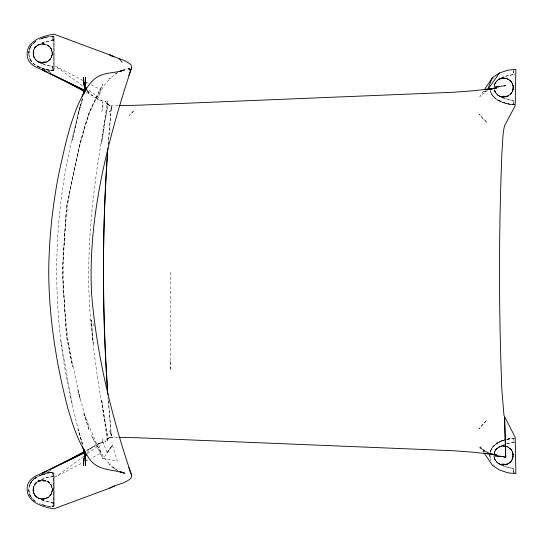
<?xml version="1.0" encoding="UTF-8"?>
<svg xmlns="http://www.w3.org/2000/svg" width="543" height="543" viewBox="0 0 543 543"><rect width="100%" height="100%" fill="white"/><g stroke="black" fill="none" stroke-linecap="round" stroke-linejoin="round"><path stroke-width="0.41" stroke-dasharray="2.71 2.04" d="M37.474 66.327C42.021 67.705 49.766 72.911 53.94 69.484L53.927 37.1L52.637 36.082L46.264 37.094M53.981 476.645L53.927 505.9L52.637 506.918L46.264 505.906M170.353 272.165L170.346 370.374L170.346 360.111M33.306 488.727C32.309 504.78 57.436 500.001 51.273 485.727C44.255 471.765 25.528 487.465 36.333 496.553L35.546 495.793A9.998 9.998 0 0 1 33.306 488.727C33.842 484.777 36.748 481.315 40.691 480.453L38.797 481.064L47.214 481.349L49.861 483.467A9.998 9.998 0 0 1 52.101 490.539L51.069 494.008M52.196 488.096C54.368 502.927 30.048 502.248 33.354 487.363L33.211 491.164M52.053 491.897C55.569 479.109 34.1 475.539 33.15 488.625L34.976 483.908L34.616 484.444L37.65 481.444L37.195 481.763M29.695 58.298L31.562 61.61C29.302 58.583 28.48 54.687 29.003 50.967C28.053 56.234 30.415 61.726 34.806 64.726L33.13 63.348M489.854 455.319L490.729 460.41C487.01 451.179 494.768 442.083 503.646 440.217C497.578 442.185 491.048 446.217 490.044 453.079M34.521 48.32C39.313 39.598 54.327 44.865 52.196 54.904C52.807 51.144 51.015 47.166 47.757 45.184M495.494 82.543C500.286 73.821 515.307 79.088 513.176 89.127C513.78 85.366 511.988 81.389 508.73 79.407A9.618 9.618 0 0 0 494.184 86.059M495.318 450.351C500.11 441.629 515.124 446.896 512.992 456.935C513.597 453.174 511.811 449.197 508.553 447.215M489.935 457.016L489.976 455.441M51.884 55.386C54.911 41.2 32.017 40.311 33.306 54.273C34.033 66.87 54.599 63.986 51.985 51.775L52.101 52.461A9.998 9.998 0 0 1 49.854 59.533L47.214 61.651L39.015 62.011L36.544 60.524L34.338 57.748L33.306 54.273A9.998 9.998 0 0 1 35.553 47.207L38.329 45.001L41.797 43.976L44.716 44.187L41.492 44.017L46.393 44.723L48.863 46.216M494.551 89.758C496.614 101.269 515.511 97.516 512.959 85.998C511.832 76.068 496.051 75.776 494.497 85.577A9.998 9.998 0 0 1 496.526 81.43L499.302 79.224L502.77 78.199L505.696 78.416L502.472 78.24L507.366 78.945L509.843 80.439M494.218 456.996C495.101 464.116 504.834 467.401 509.87 462.324C512.714 459.846 513.508 455.591 512.314 452.109C513.278 450.099 502.302 443.38 509.66 448.246M513.474 472.573L513.61 468.466L508.126 467.53L499.764 464.265L501.345 464.76A9.618 9.618 0 0 0 513.06 457.851A9.618 9.618 0 0 0 506.151 446.136M52.495 68.561L52.433 70.59L45.66 69.436L52.61 70.583L53.852 69.735M513.542 102.742L513.474 104.772L514.173 104.656L514.655 104.324L513.651 104.772L509.986 104.304L503.531 102.708L497.313 99.885C500.076 100.448 516.739 110.175 513.617 100.536L508.126 99.6L499.77 96.342L501.352 96.83A9.618 9.618 0 0 0 513.257 86.066A9.618 9.618 0 0 0 498.678 79.353L505.261 76.23L513.617 74.5L513.481 70.414M513.481 472.376L513.535 470.672M52.515 67.97L52.569 66.355L47.085 65.418L38.729 62.153L40.304 62.649M513.563 102.152L513.617 100.536C506.544 99.505 497.531 97.767 494.49 90.396M513.556 470.082L513.61 468.466C506.219 467.421 495.82 465.317 494.157 456.683M30.32 496.03C26.655 489.243 29.899 480.358 36.714 477.039C29.064 480.677 26.288 491.476 31.664 498.094L31.311 497.632L34.82 501.06L33.252 499.736M33.048 489.759C33.408 480.263 44.906 477.616 52.569 476.645C51.673 474.752 52.719 470.387 53.981 473.863L53.94 505.777L52.637 506.918L49.216 506.497M108.227 144.866L111.254 107.684L107.962 146.284M29.003 50.967L28.894 54.904M53.601 40.318L53.336 39.632L53.078 40.318L53.601 40.318L53.336 39.632M102.634 108.247L103.007 104.215L102.6 101.663C103.57 105.62 102.342 109.638 101.392 113.48M33.211 51.836C32.587 55.59 34.399 59.574 37.65 61.556M53.187 70.441L53.981 69.137L53.981 37.487L53.153 36.205M53.927 505.9L53.981 505.513M512.857 89.609L512.959 85.998L513.074 86.69A9.998 9.998 0 0 1 510.834 93.756L508.194 95.88L499.988 96.24L497.517 94.747L495.311 91.971L494.693 89.887M512.68 457.416L512.782 453.805L512.897 454.498A9.998 9.998 0 0 1 510.651 461.564L508.01 463.688L499.811 464.048L497.34 462.555L495.128 459.778L494.306 457.002M53.94 69.484L53.94 37.223M494.286 86.154L494.544 84.559L494.266 85.937M505.655 446.509L502.594 446.007C498.678 446.543 495.094 449.421 494.32 453.385A9.998 9.998 0 0 1 496.343 449.237C498.589 446.685 502.173 445.45 505.513 446.224L502.289 446.047L503.945 446M52.264 54.28C51.857 59.676 46.46 63.823 41.173 62.866M513.244 88.509C512.83 93.905 507.433 98.045 502.146 97.088M493.94 454.491C494.395 449.353 499.282 445.301 504.413 445.837A9.618 9.618 0 0 0 494.001 453.867M505.031 445.905A9.618 9.618 0 0 1 513.074 456.317C512.64 461.706 507.257 465.853 501.963 464.896M490.024 453.188C490.472 450.011 492.277 447.215 494.585 445.056M81.81 99.688L78.24 113.385L72.423 139.904L71.825 139.897C51.66 226.18 51.673 316.956 71.859 403.232L72.877 402.994L71.825 403.103L60.544 338.846M52.257 490.634L50.431 495.359L50.791 494.816L47.757 497.816L48.212 497.497M82.848 98.032L78.24 113.385L82.597 98.792M33.564 51.123L34.134 49.467M51.273 57.273L51.843 55.61M494.544 85.353L495.114 83.69M512.246 91.496L512.816 89.833M494.361 453.161L494.931 451.498M512.069 459.303L512.64 457.647M514.377 73.821L514.119 74.5L514.642 74.5M514.37 441.751L514.119 442.43L514.642 442.43M30.32 46.969L28.82 53.207L29.743 48.225L31.664 44.906L30.646 46.44M490.573 450.907L492.705 447.018M30.917 46.087L29.539 48.795L31.888 44.621L34.82 41.94L33.252 43.264M31.562 481.39L29.546 485.625C31.019 479.544 37.243 476.313 42.693 474.419C45.279 474.82 53.777 469.152 52.515 475.03M483.521 91.014L479.802 96.613L486.284 91.176M50.886 58.42C37.053 74.9 22.826 43.521 44.234 43.874M511.866 92.643C507.854 99.831 495.908 97.788 494.334 89.86A9.618 9.618 0 0 0 509.334 95.371A9.618 9.618 0 0 0 508.716 79.4M511.682 460.45C507.237 468.494 493.75 464.754 493.886 455.726A9.618 9.618 0 0 0 503.198 465.012A9.618 9.618 0 0 0 513.074 456.317M107.066 452.747L112.435 445.131L117.302 461.136L103.068 458.638L112.435 445.131L107.066 452.747L103.245 442.565L102.159 442.369L97.068 444.106L102.281 442.355L103 438.792L102.281 442.355L95.025 445.701L86.866 450.418L95.025 445.701M87.07 452.604L91.652 447.839L98.14 444.099L102.165 442.382L103.19 442.538L103.801 443.312M50.648 494.68L48.863 496.784L44.716 498.813L46.61 498.196L41.797 499.024L38.329 497.999L35.546 495.793M492.705 79.088L493.77 77.893M31.311 45.368L35.818 41.302M33.13 479.652L34.25 478.736M514.173 104.656L513.651 104.772L514.689 104.27M514.683 472.2L513.651 472.702M33.333 43.236L36.381 40.895L35.343 41.594M514.235 104.629L514.655 104.324M83.961 456.195L55.4 476.964L82.977 462.514M87.362 453.724L98.921 445.321L100.869 453.14L91.176 458.217M33.693 479.15L36.266 477.304M53.146 506.795L53.513 506.558M34.806 478.274L36.714 477.039M37.63 45.164L44.221 42.049L52.569 40.318L52.515 38.641M117.546 72.626L109.313 78.986L110.324 78.043L103.876 85.706L91.441 107.371L89.072 112.788L83.676 129.94L77.798 152.936L66.511 206.578L62.33 271.5L66.511 336.422L72.538 366.64C61.787 312.096 60.707 255.814 68.269 200.781C75.525 160.843 82.699 119.786 103.007 84.07L89.072 112.788L80.174 143.983L66.511 206.578L62.33 271.5L66.511 336.422L80.174 399.017L77.798 390.064L89.072 430.212L83.676 413.06L103.007 458.93L91.441 435.629L103.876 457.294L110.324 464.957L109.313 464.014L117.546 470.374M49.562 470.964L47.343 472.193L51.001 470.177M86.493 450.52L90.925 448.063M37.474 476.673L44.865 473.795M86.704 460.566L88.197 459.778M117.566 72.484L115.435 73.543L117.559 72.606M503.368 444.805L497.449 448.165A9.143 9.143 0 0 0 494.103 454.695M53.608 70.135L52.61 70.583L53.126 70.475M503.646 440.217L499.112 442.097L500.436 441.445L493.763 445.823L497.85 442.755L503.755 440.19M39.917 475.478L42.49 474.48M39.239 39.422L45.558 37.291M40.684 38.845L42.612 38.105M486.223 90.919L483.175 92.045L486.168 90.986M41.39 38.526L43.27 37.915M503.687 440.23L502.431 440.638L503.918 440.19M40.304 480.351L38.729 480.847L47.085 477.582L52.569 476.645L52.535 475.546M42.137 38.302L48.537 36.639M53.648 36.585L52.637 36.082L43.895 37.711L45.843 37.182M43.895 37.711L47.621 36.802M52.637 506.918L53.153 506.795M507.176 439.28L513.474 438.201L514.554 438.561M506.531 443.76L513.61 442.43L513.474 438.201L513.529 439.932M507.216 439.307L513.678 438.194L514.689 438.696L514.194 438.316M53.94 473.516L53.94 505.777L53.648 472.919C51.945 471.487 38.994 473.91 53.126 472.525M506.884 439.294L510.25 438.615M507.305 439.206L511.092 438.486M39.463 480.609L43.026 480.019L41.791 480.066L44.967 480.284L43.705 480.08L48.429 481.899L47.893 481.546L50.886 484.58L50.574 484.125M45.945 498.65L42.381 499.241L43.616 499.193L40.44 498.976L41.696 499.187L36.978 497.361L37.515 497.721L34.521 494.68L34.833 495.141M113.019 437.122L109.89 437.373L110.297 437.122L106.883 439.307L104.914 441.859L107.242 439.083L106.883 439.307L109.428 437.393L118.048 437.346M48.795 472.912L52.433 472.41M118.048 105.654C113.317 106.53 107.358 106.17 105.118 101.161L107.242 103.917L110.297 105.878L106.36 103.048L107.704 104.548L110.568 105.885L109.394 105.573L107.439 103.509L107.433 101.1L101.561 143.433L107.548 106.218C92.948 184.192 82.169 264.197 93.287 343.386L91.394 320.37C93.362 359.588 100.991 398.162 107.548 436.782L101.561 399.567L107.439 441.893L107.439 439.491L109.428 437.393L106.91 439.803L109.394 437.427L111.308 437.142M53.526 66.348L53.9 66.348M53.526 476.652L53.9 476.652M505.214 78.097C499.2 77.011 493.377 82.536 494.123 88.597M48.537 506.361L43.895 505.289L45.191 505.642M39.917 67.522C43.766 68.045 54.958 75.063 52.569 66.355C44.906 65.384 33.408 62.737 33.048 53.241M52.732 36.089L53.146 36.205M45.558 505.709L39.239 503.578M45.035 505.587L40.684 504.155M503.531 102.708L513.474 104.772C504.501 103.686 492.508 100.557 490.18 90.437M42.49 68.52L44.865 69.205M41.39 504.474L43.27 505.085M505.94 78.457L507.583 79.027M499.777 96.159L501.433 96.729M44.967 44.234L46.61 44.804M38.797 61.936L40.46 62.506M44.838 69.212L37.331 66.266M506.307 446.455L507.4 446.835M499.594 463.966L501.257 464.536M488.415 452.814L483.175 450.955L486.223 452.081M500.32 101.46L500.856 101.67L497.313 99.885M117.566 470.516L111.213 466.586L115.394 469.084M39.103 67.128L33.693 63.85L31.229 61.169M82.977 80.486L55.4 66.036L82.604 85.814M86.704 82.434L88.197 83.222M91.176 84.783L100.869 89.86L98.921 97.679L87.362 89.276M39.252 67.251L33.456 63.64L30.367 59.764M51.001 72.823L47.343 70.807L49.562 72.036M488.639 452.719L479.537 447.71L486.284 451.824L483.372 449.943L479.517 445.966L483.67 452.244M86.493 92.48L98.14 98.901L91.652 95.161L86.147 89.154L88.665 93.274L86.873 89.907M37.63 497.836L44.221 500.951L52.569 502.682L52.433 506.911L52.569 502.682L42.334 500.307L36.408 496.947A9.143 9.143 0 0 1 33.048 489.759M498.63 95.778L495.589 92.778L494.313 89.371M498.447 463.586C495.616 461.788 493.797 458.489 493.94 455.129M497.761 100.15C494.123 98.073 490.92 94.72 490.261 90.443M35.818 501.698L32.723 499.288M33.462 499.994L34.82 501.06M494.178 97.53L495.854 98.914L492.277 95.351M493.444 464.672L494.497 465.751M87.07 90.396L88.455 92.262L86.771 89.595M510.603 81.219L512.049 83.215L513.074 86.69M510.42 449.027L511.866 451.023L512.897 454.498M49.623 46.997L51.069 48.992L52.101 52.461M31.888 498.379L29.539 494.205M491.408 93.946L492.603 95.799L490.736 92.48M53.608 472.865L53.852 473.265M28.82 489.793L29.743 494.775L31.664 498.094M29.743 494.775L30.917 496.913M90.661 319.433L94.55 326.777M51.347 485.944L51.884 487.614M82.597 444.208L78.24 429.615L71.825 403.103M82.848 444.968L78.24 429.615L81.81 443.312M53.927 37.1L53.981 37.487M513.23 86.588L513.291 87.274M513.054 454.396L513.115 455.082M107.962 396.716L111.254 435.316L108.227 398.134M52.257 52.366L52.318 53.044M33.089 489.311L33.143 490.546M513.583 441.649L513.61 442.43L505.261 444.16L498.671 447.276A9.618 9.618 0 0 1 504.311 445.844M52.542 39.537L52.569 40.318L42.334 42.693L36.408 46.053A9.143 9.143 0 0 0 33.048 53.241M52.515 38.696L52.433 36.089L52.488 37.813M513.488 70.583L513.617 74.5L503.375 76.875L497.456 80.235A9.143 9.143 0 0 0 494.089 87.43M111.539 106.184L111.322 108.152L109.584 112.028L111.322 108.152L111.539 106.184M33.116 488.428L33.503 492.623L33.116 488.428M33.503 50.377L33.116 54.572L33.503 50.377M80.16 106.835L72.423 139.904L72.877 140.006L71.825 139.897L80.16 106.835M31.189 482.021L30.204 483.711L31.881 480.983L31.189 482.021M482.829 424.076L479.116 428.848L486.813 420.194L482.829 424.076M133.476 111.159L129.39 115.381L133.476 111.159M33.87 479.211L32.587 480.419L35.729 477.664L33.87 479.211M44.838 473.788L39.815 475.512L48.938 472.878L44.838 473.788M44.173 62.662L40.691 62.547L44.173 62.662M53.655 503.32L53.078 502.682L53.601 502.682L53.655 503.32M505.146 96.885L501.664 96.769L505.146 96.885M504.97 464.699L501.488 464.584L504.97 464.699M102.315 100.672L97.061 98.887L102.315 100.672M487.044 122.365L482.829 118.924L479.116 114.152L487.044 122.365M110.792 433.423L109.584 430.972L111.322 434.855L111.539 436.816L110.792 433.423M37.419 61.366A9.618 9.618 0 0 0 52.311 53.9A9.618 9.618 0 0 0 38.397 44.736A9.618 9.618 0 0 0 37.419 61.366M37.616 497.795A9.618 9.618 0 0 0 52.318 489.956A9.618 9.618 0 0 0 38.18 481.146A9.618 9.618 0 0 0 37.616 497.795"/><path stroke-width="0.81" d="M85.231 86.439L85.475 77.201L84.823 88.183L85.95 82.373L82.651 96.464M107.616 151.287C102.227 231.311 101.874 311.696 107.616 391.713M84.81 458.76L84.986 456.405M107.677 151.626L107.399 155.006C101.914 232.56 102.491 310.426 107.399 387.994L107.677 391.374M107.813 149.936L107.948 148.246M51.388 74.052L83.873 89.968L38.546 68.289C32.716 66.036 26.906 61.196 27.15 54.388C26.743 40.589 42.972 36.008 53.872 34.141L109.713 54.877C116.765 58.169 125.033 59.608 131.019 64.827L131.65 67.597C107.663 140.501 87.667 216.854 91.611 294.191C96.817 355.991 111.668 416.78 131.65 475.403L131.019 478.173C125.1 483.664 116.582 484.342 109.713 488.123L53.872 508.859C42.972 506.992 26.743 502.411 27.15 488.612C26.906 481.804 32.716 476.964 38.546 474.711L83.873 453.032L51.388 468.948M131.65 67.597L128.847 75.497M499.445 72.993L492.345 77.71L487.417 90.084L499.445 72.993L507.848 70.203L515.85 69.307L515.192 105.715L504.542 125.772C502.404 134.365 502.798 143.42 501.942 152.203C498.712 231.298 498.745 310.501 501.854 389.602L503.958 415.354L515.192 437.285L515.85 473.693L507.848 472.797L499.445 470.007L492.345 465.29L484.125 452.93M484.451 89.615L492.345 77.71M70.984 459.106L84.274 451.749M72.959 458.082L79.549 454.45M81.009 453.643L84.667 451.627M47.519 470.713L42.327 473.394L45.347 471.915M49.006 469.946L84.64 451.566M109.713 488.123L114.546 485.836M120.383 71.357L124.781 69.769C115.964 73.339 105.62 71.859 97.448 76.936C90.986 80.819 87.151 87.457 83.371 93.729C70.481 118.164 65.228 145.463 59.119 172.138C52.63 204.874 49.033 238.119 48.707 271.5C48.931 317.458 56.139 363.07 67.631 407.494C72.721 425.312 78.667 443.244 89.283 458.625C97.238 470.801 112.53 469.227 124.781 473.231L119.949 471.806M490.655 89.391L492.901 88.597L485.836 89.812M504.393 85.97L505.743 85.509L494.809 87.206L498.922 86.819M119.949 71.194L122.508 70.42M504.461 439.986L506.076 439.525M485.944 89.819L487.58 89.547M489.216 89.283L496.594 88.081L473.286 90.783L453.792 92.242L137.868 105.233L118.883 105.613M118.883 437.386L137.868 437.767L453.792 450.758L473.286 452.217L496.594 454.919L489.216 453.717M485.944 453.181L487.58 453.453M485.836 453.188L492.901 454.403L490.655 453.609M120.383 471.643L122.508 472.58M45.347 71.085L42.327 69.606L47.519 72.287M49.006 73.054L84.64 91.434M72.959 84.918L79.549 88.55M81.009 89.357L84.667 91.373M70.984 83.893L84.274 91.251M119.087 58.529L122.141 62.275M85.088 86.928L83.826 84.932L83.507 77.5L83.826 84.932L84.986 87.043M128.847 467.503L131.65 475.403M84.857 85.461L83.574 81.769L85.075 86.534M82.651 446.536L85.95 460.627L84.823 454.817L85.475 465.799L85.231 456.561M107.813 393.064L107.948 394.754M84.81 84.24L84.986 86.595M83.574 461.231L83.507 465.5L83.826 458.068L83.574 461.231M86.004 87.532L84.308 93.186L86.004 87.532M503.042 456.561L494.748 455.794L502.947 456.561L505.743 457.491L504.576 417.289L505.743 457.491L503.042 456.561M129.343 68.764L128.033 68.282L129.662 70.169L129.343 68.764M113.874 56.845L109.713 54.877L113.86 56.839M86.004 455.468L84.301 449.842L86.004 455.468"/></g></svg>
